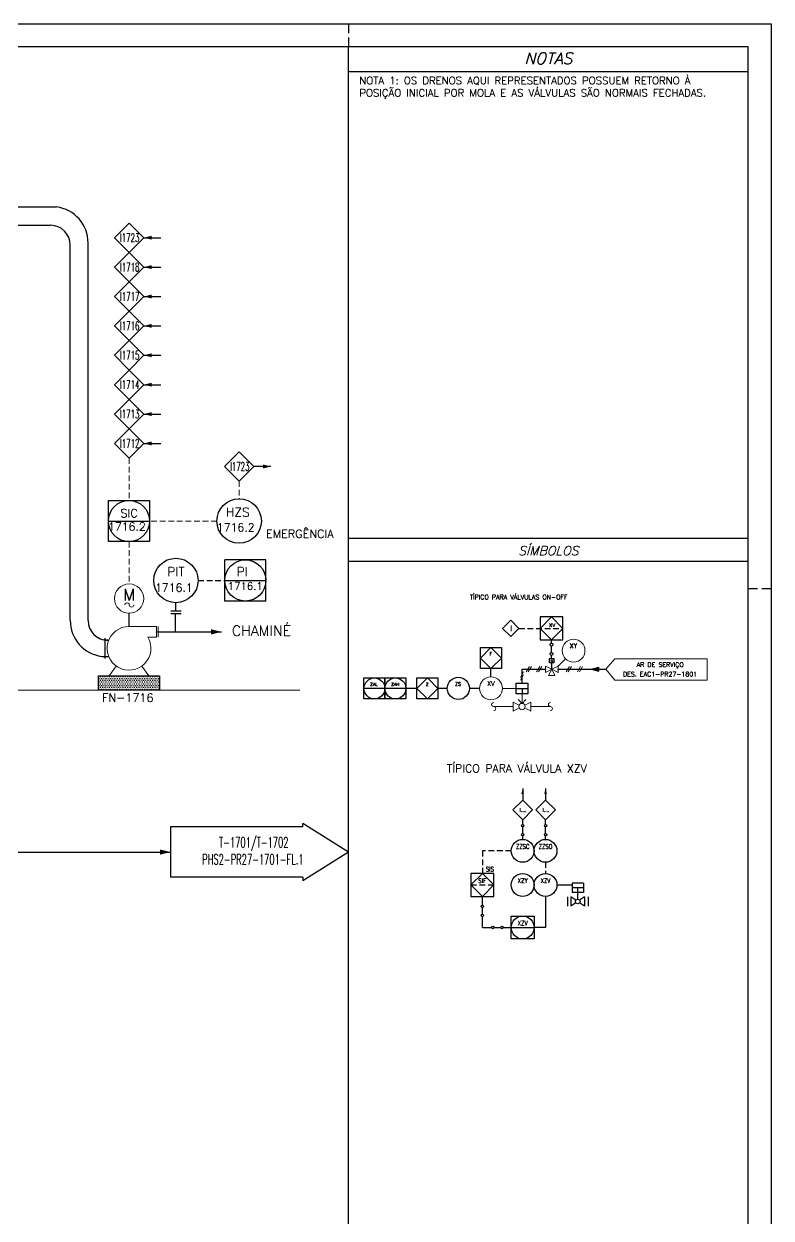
# Model space of a CAD drawing. Extents: x 0 to 1189, y 0 to 841.
# Drawn here: x 862 to 1189, y 319 to 841 of the extents above; entities that cross this region are included whole.
import ezdxf
from ezdxf.enums import TextEntityAlignment as Align

# ---------------------------------------------------------------- set-up
doc = ezdxf.new("R2010")
doc.units = 0
doc.header["$LTSCALE"] = 10
doc.header["$MEASUREMENT"] = 0
doc.linetypes.add('DASHEDX2', pattern=[1.5, 1, -0.5])
doc.linetypes.add('HIDDEN', pattern=[0.375, 0.25, -0.125])
doc.layers.get('0').update_dxf_attribs({"linetype": 'CONTINUOUS'})
for name, color, linetype in [('3', 7, 'CONTINUOUS'), ('5', 5, 'CONTINUOUS'), ('6', 6, 'CONTINUOUS'), ('7', 7, 'CONTINUOUS'), ('EQUIP', 7, 'CONTINUOUS'), ('FORMATO', 7, 'CONTINUOUS'), ('Revisão', 2, 'CONTINUOUS'), ('TEXTO5', 5, 'CONTINUOUS')]:
    doc.layers.add(name, color=color, linetype=linetype)
doc.styles.add('MONOTXT', font='romans.shx', dxfattribs={"height": 0.2})
doc.styles.add('ROMANS', font='ROMANS', dxfattribs={"height": 0.2})
doc.styles.get("Standard").update_dxf_attribs({"font": 'ROMANS', "height": 1000})

msp = doc.modelspace()

# ---------------------------------------------------------------- hatches: boundary and pattern name
at = {"layer": 'EQUIP'}
h = msp.add_hatch(dxfattribs=at)
h.set_pattern_fill('DOTS', color=256, scale=12.5)
h.set_pattern_definition([(0, (-1559.49124, 42.3245), (0.390625, 0.78125), [0, -0.78125])])
h.paths.add_polyline_path([(894.72, 555.92), (894.72, 549.67), (921.34, 549.67), (921.34, 555.92)])

# ---------------------------------------------------------------- linework, layer by layer
at = {"color": 1, "linetype": 'Continuous'}
for p, q in [((914.46, 747.49), (921.95, 747.49)), ((914.46, 734.64), (921.95, 734.64)), ((914.46, 721.78), (921.95, 721.78)), ((914.46, 708.93), (921.95, 708.93)), ((914.46, 696.08), (921.95, 696.08)), ((914.46, 683.22), (921.95, 683.22)), ((914.46, 670.37), (921.95, 670.37)), ((914.46, 657.51), (921.95, 657.51)), ((970.12, 647.46), (962.63, 647.46))]:
    msp.add_line(p, q, dxfattribs=at)
for p, q in [((882.28, 580.24), (882.29, 744.27)), ((890.09, 580.08), (890.1, 745.21)), ((928.52, 584.29), (928.52, 587.9)), ((926.27, 584.29), (930.77, 584.29)), ((926.27, 583.16), (930.77, 583.16)), ((928.41, 575.15), (928.41, 583.16)), ((1004, 478.86), (984.13, 491.4)), ((984.13, 489.9), (984.13, 491.4)), ((1080.27, 490.93), (1080.27, 493.02)), ((1090.27, 490.93), (1090.27, 493.02)), ((984.13, 489.9), (926.19, 489.9)), ((926.19, 489.9), (926.19, 467.82)), ((1080.27, 486.94), (1080.27, 489.9)), ((1080.27, 484.4), (1080.27, 485.91)), ((1090.27, 486.94), (1090.27, 489.9)), ((1090.27, 484.4), (1090.27, 485.91)), ((1004, 478.86), (984.13, 466.32)), ((984.13, 467.82), (926.19, 467.82)), ((984.13, 467.82), (926.19, 467.82)), ((984.13, 467.82), (984.13, 466.32)), ((1095.27, 464.49), (1101.87, 464.49)), ((1062.62, 455.64), (1062.62, 459.49)), ((1062.62, 451.64), (1062.62, 454.61)), ((1062.62, 445.88), (1062.62, 450.61)), ((1062.62, 445.88), (1066.7, 445.88)), ((1067.73, 445.88), (1070.69, 445.88)), ((1071.72, 445.88), (1075.27, 445.88))]:
    msp.add_line(p, q)
at = {"linetype": 'HIDDEN', "lineweight": 5}
for p, q in [((908.03, 651.08), (908.03, 632.61)), ((956.2, 641.04), (956.19, 633.33)), ((946.47, 623.61), (916.99, 623.61)), ((908.03, 614.61), (908.03, 596.14))]:
    msp.add_line(p, q, dxfattribs=at)
at = {"linetype": 'HIDDEN'}
for p, q in [((938.24, 597.62), (949.92, 597.62)), ((1078.65, 576.69), (1097.9, 576.69)), ((1075.27, 479.4), (1062.62, 479.4)), ((1062.62, 479.4), (1062.62, 469.49)), ((1090.27, 474.4), (1090.27, 469.49))]:
    msp.add_line(p, q, dxfattribs=at)
at = {"color": 7}
for p, q in [((1092.9, 570.18), (1092.9, 571.69)), ((1092.9, 566.1), (1092.9, 568.93)), ((1092.9, 563.51), (1092.9, 564.85)), ((1110.4, 558.81), (1113.65, 559.68)), ((1110.4, 558.81), (1113.65, 557.94)), ((1113.65, 557.94), (1113.65, 559.68))]:
    msp.add_line(p, q, dxfattribs=at)
at = {"color": 7, "linetype": 'Continuous'}
for p, q in [((1079.98, 552.74), (1079.98, 558.81)), ((1079.98, 558.81), (1090.27, 558.81)), ((1093, 558.81), (1093, 561.59)), ((1095.75, 560.18), (1098.99, 563.42)), ((1095.75, 558.81), (1116.68, 558.81)), ((1077.39, 550.42), (1082.56, 550.42)), ((1079.98, 550.42), (1079.98, 548.1))]:
    msp.add_line(p, q, dxfattribs=at)
at = {"color": 7, "linetype": 'Continuous', "lineweight": 5}
for p, q in [((1083.21, 559.99), (1081.84, 557.63)), ((1084.1, 559.99), (1082.73, 557.63)), ((1087.71, 559.99), (1086.34, 557.63)), ((1088.6, 559.99), (1087.23, 557.63)), ((1090.27, 557.45), (1090.27, 560.18)), ((1090.27, 560.18), (1093, 558.81)), ((1090.27, 557.45), (1093, 558.81)), ((1091.63, 556.1), (1093, 558.81)), ((1094.36, 556.1), (1093, 558.81)), ((1095.75, 560.18), (1093.02, 558.81)), ((1095.75, 557.45), (1093.02, 558.81)), ((1095.75, 557.45), (1095.75, 560.18)), ((1095.75, 557.45), (1095.75, 560.18)), ((1095.75, 560.18), (1095.75, 557.45)), ((1100.7, 559.99), (1099.34, 557.63)), ((1101.59, 559.99), (1100.23, 557.63)), ((1105.57, 559.99), (1104.2, 557.63)), ((1106.46, 559.99), (1105.09, 557.63)), ((1080.66, 557.63), (1079.29, 555.26)), ((1080.66, 556.36), (1079.29, 553.99)), ((1091.63, 556.1), (1094.36, 556.1)), ((1077.39, 550.42), (1071.39, 550.42)), ((1076.08, 544.43), (1076.08, 540.53)), ((1076.08, 544.43), (1078.73, 543.1)), ((1078.26, 545.57), (1079.98, 543.88)), ((1079.98, 543.86), (1079.98, 548.1)), ((1079.98, 543.88), (1081.67, 545.57)), ((1083.88, 544.43), (1081.2, 543.1)), ((1083.88, 544.43), (1083.88, 540.53)), ((1076.08, 540.53), (1078.75, 541.88)), ((1083.88, 540.53), (1081.2, 541.88))]:
    msp.add_line(p, q, dxfattribs=at)
at = {"linetype": 'Continuous', "lineweight": 5}
for p, q in [((1120.57, 563.39), (1116.68, 558.81)), ((1116.68, 558.81), (1120.57, 554.03)), ((1161.04, 563.39), (1120.57, 563.39)), ((1161.04, 554.03), (1161.04, 563.39)), ((1120.57, 554.03), (1161.04, 554.03)), ((637.06, 549.67), (894.72, 549.67)), ((921.34, 549.67), (982.79, 549.66)), ((1067.59, 542.48), (1076.08, 542.48)), ((1083.88, 542.48), (1092.41, 542.48))]:
    msp.add_line(p, q, dxfattribs=at)
at = {"color": 1}
for p, q in [((1080.27, 506.62), (1080.27, 501.61)), ((1090.27, 506.62), (1090.27, 501.61)), ((1075.27, 445.88), (1085.27, 445.88))]:
    msp.add_line(p, q, dxfattribs=at)
at = {"linetype": 'DASHEDX2', "ltscale": 0.1}
msp.add_line((1085.27, 479.4), (1085.27, 479.4), dxfattribs=at)
at = {"color": 3}
for p, q in [((1101.87, 465.24), (1101.87, 461.24)), ((1106.87, 465.24), (1101.87, 465.24)), ((1106.87, 465.24), (1106.87, 461.24)), ((1106.87, 463.24), (1101.87, 463.24)), ((1106.87, 461.24), (1101.87, 461.24)), ((1104.37, 458.24), (1104.37, 463.24)), ((1099.87, 459.24), (1099.87, 455.24)), ((1101.37, 459.24), (1101.37, 455.24)), ((1103.54, 457.8), (1101.37, 459.24)), ((1103.54, 456.69), (1101.37, 455.24)), ((1107.37, 459.24), (1105.2, 457.8)), ((1107.37, 455.24), (1105.2, 456.69)), ((1107.37, 459.24), (1107.37, 455.24)), ((1108.87, 459.24), (1108.87, 455.24))]:
    msp.add_line(p, q, dxfattribs=at)
at = {"color": 1, "linetype": 'HIDDEN'}
msp.add_line((1057.62, 464.49), (1067.62, 464.49), dxfattribs=at)
at = {"color": 1, "linetype": 'Continuous'}
for points in [[(914.46, 747.49), (908.03, 753.92), (901.6, 747.49), (908.03, 741.07)], [(914.46, 734.64), (908.03, 741.07), (901.6, 734.64), (908.03, 728.21)], [(914.46, 721.78), (908.03, 728.21), (901.6, 721.78), (908.03, 715.36)], [(914.46, 708.93), (908.03, 715.36), (901.6, 708.93), (908.03, 702.5)], [(914.46, 696.08), (908.03, 702.5), (901.6, 696.08), (908.03, 689.65)], [(914.46, 683.22), (908.03, 689.65), (901.6, 683.22), (908.03, 676.79)], [(914.46, 670.37), (908.03, 676.79), (901.6, 670.37), (908.03, 663.94)], [(914.46, 657.51), (908.03, 663.94), (901.6, 657.51), (908.03, 651.08)], [(956.2, 653.89), (949.77, 647.46), (956.2, 641.04), (962.63, 647.46)]]:
    msp.add_lwpolyline(points, close=True, dxfattribs=at)
at = {"color": 7, "linetype": 'Continuous'}
for points in [[(1075.07, 580.27), (1071.49, 576.69), (1075.07, 573.11), (1078.65, 576.69)], [(1097.9, 581.69), (1087.9, 581.69), (1087.9, 571.69), (1097.9, 571.69)], [(1092.04, 563.51), (1093.96, 563.51), (1093.96, 561.59), (1092.04, 561.59)], [(1077.39, 552.74), (1082.56, 552.74), (1082.56, 548.1), (1077.39, 548.1)]]:
    msp.add_lwpolyline(points, close=True, dxfattribs=at)
msp.add_lwpolyline([(1092.9, 571.69), (1097.9, 576.69), (1092.9, 581.69), (1087.9, 576.69), (1092.9, 571.69)], dxfattribs=at)
at = {"color": 1}
for points in [[(1080.27, 501.61), (1075.97, 497.32), (1080.27, 493.02), (1084.57, 497.32)], [(1090.27, 501.61), (1085.97, 497.32), (1090.27, 493.02), (1094.57, 497.32)], [(1067.62, 469.49), (1057.62, 469.49), (1057.62, 459.49), (1067.62, 459.49)], [(1062.62, 469.49), (1057.62, 464.49), (1062.62, 459.49), (1067.62, 464.49)], [(1075.27, 450.88), (1085.27, 450.88), (1085.27, 440.88), (1075.27, 440.88)]]:
    msp.add_lwpolyline(points, close=True, dxfattribs=at)
msp.add_lwpolyline([(1090.27, 459.49), (1090.27, 445.88), (1085.27, 445.88)])
at = {"color": 1, "linetype": 'Continuous'}
for centre in [(956.19, 623.61), (928.52, 597.62)]:
    msp.add_circle(centre, 9.72, dxfattribs=at)
at = {"color": 3, "linetype": 'Continuous', "lineweight": 5}
msp.add_circle((908.03, 589.72), 6.41, dxfattribs=at)
at = {"linetype": 'Continuous'}
for centre in [(1092.9, 569.55), (1092.9, 565.48)]:
    msp.add_circle(centre, 0.626, dxfattribs=at)
at = {"color": 7, "linetype": 'Continuous', "lineweight": 5}
for centre, radius in [((1102.54, 566.95), 5), ((1066.39, 550.42), 5), ((1079.97, 542.49), 1.38)]:
    msp.add_circle(centre, radius, dxfattribs=at)
for centre in [(1080.27, 490.42), (1090.27, 490.42), (1080.27, 486.42), (1090.27, 486.42), (1062.62, 455.12), (1062.62, 451.13), (1067.21, 445.88), (1071.21, 445.88)]:
    msp.add_circle(centre, 0.517)
at = {"color": 1}
for centre in [(1080.27, 479.4), (1090.27, 479.4), (1080.27, 464.49), (1090.27, 464.49), (1080.27, 445.88)]:
    msp.add_circle(centre, 5, dxfattribs=at)
at = {"color": 3}
msp.add_circle((1104.37, 457.24), 1, dxfattribs=at)
at = {"linetype": 'Continuous', "lineweight": 5}
for centre, radius, start, end in [((907.17, 586.91), 0.962, 359.6791, 180.1642), ((909.1, 586.91), 0.962, 180.2712, 359.7403), ((1067.59, 543.37), 0.889, 89.8358, 270.3209), ((1092.41, 543.37), 0.889, 89.8358, 270.3209), ((1067.59, 541.59), 0.889, 270.2597, 89.7288), ((1092.41, 541.59), 0.889, 270.2597, 89.7288)]:
    msp.add_arc(centre, radius, start, end, dxfattribs=at)
at = {"color": 7, "linetype": 'Continuous', "lineweight": 5}
for p in [(1090.27, 558.81), (1095.75, 560.18), (1095.75, 558.81), (1095.75, 557.45), (1076.08, 542.48)]:
    msp.add_point(p, dxfattribs=at)
at = {"color": 1, "linetype": 'Continuous'}
for points in [[(914.46, 747.49), (917.91, 748.36), (917.91, 746.65)], [(914.46, 734.64), (917.91, 735.5), (917.91, 733.79)], [(914.46, 721.78), (917.91, 722.65), (917.91, 720.94)], [(914.46, 708.93), (917.91, 709.79), (917.91, 708.08)], [(914.46, 696.08), (917.91, 696.94), (917.91, 695.23)], [(914.46, 683.22), (917.91, 684.08), (917.91, 682.38)], [(914.46, 670.37), (917.91, 671.23), (917.91, 669.52)], [(914.46, 657.51), (917.91, 658.38), (917.91, 656.67)], [(970.12, 647.46), (966.67, 646.6), (966.67, 648.31)]]:
    msp.add_solid(points, dxfattribs=at)
at = {"linetype": 'Continuous', "lineweight": 5}
for points in [[(948.52, 575.15), (943.91, 574), (943.91, 576.28)], [(926.19, 478.86), (921.57, 477.71), (921.57, 479.99)]]:
    msp.add_solid(points, dxfattribs=at)
at = {"color": 7}
msp.add_solid([(1113.65, 559.68), (1110.4, 558.81), (1113.65, 557.94)], dxfattribs=at)
at = {"color": 1}
for points in [[(1080.27, 506.62), (1080.85, 504.31), (1079.71, 504.31)], [(1090.27, 506.62), (1090.85, 504.31), (1089.71, 504.31)]]:
    msp.add_solid(points, dxfattribs=at)
at = {"layer": '5', "linetype": 'Continuous', "lineweight": 5}
for p, q in [((908.03, 577.51), (920.03, 577.51)), ((920.03, 577.51), (920.03, 572.76)), ((920.78, 577.55), (920.78, 572.76)), ((920.03, 572.76), (916.29, 572.76)), ((899.37, 555.92), (902.4, 560.12)), ((916.69, 555.92), (913.66, 560.15)), ((916.69, 555.92), (899.37, 555.92))]:
    msp.add_line(p, q, dxfattribs=at)
msp.add_lwpolyline([(920.78, 575.14), (920.03, 575.14)], dxfattribs=at)
msp.add_arc((908.03, 567.95), 9.56, 90, 30.1989, dxfattribs=at)
for p in [(920.03, 575.14), (920.78, 575.14)]:
    msp.add_point(p, dxfattribs=at)
at = {"layer": '6'}
for p, q in [((1179, 831), (25, 831)), ((1004, 10), (1004, 831)), ((1179, 10), (1179, 831)), ((1179, 819.98), (1004, 819.98)), ((1004, 616.05), (1179, 616.05)), ((1004, 606.05), (1179, 606.05))]:
    msp.add_line(p, q, dxfattribs=at)
at = {"layer": '6', "color": 1, "linetype": 'ByBlock'}
for p, q in [((898.99, 623.61), (916.99, 623.61)), ((949.92, 597.62), (967.92, 597.62))]:
    msp.add_line(p, q, dxfattribs=at)
at = {"layer": '6', "color": 0, "ltscale": 0.5}
for centre, radius, start, end in [((874.22, 745.19), 15.88, 359.9325, 82.804), ((873.62, 744.27), 8.67, 0, 90), ((898.16, 580.18), 15.88, 179.9325, 262.804), ((898.76, 580.13), 8.67, 179.9928, 269.9928)]:
    msp.add_arc(centre, radius, start, end, dxfattribs=at)
at = {"layer": '7', "color": 1}
msp.add_lwpolyline([(916.99, 614.61), (898.99, 614.61), (898.99, 632.61), (916.99, 632.61)], close=True, dxfattribs=at)
for centre in [(907.99, 623.61), (958.92, 597.62)]:
    msp.add_circle(centre, 9, dxfattribs=at)
at = {"layer": 'EQUIP', "color": 1}
for p, q in [((949.92, 588.62), (949.92, 606.62)), ((967.92, 606.62), (949.92, 606.62)), ((967.92, 588.62), (967.92, 606.62)), ((967.92, 588.62), (949.92, 588.62))]:
    msp.add_line(p, q, dxfattribs=at)
at = {"layer": 'EQUIP', "color": 5}
for p, q in [((897.62, 571.46), (899.14, 571.46)), ((897.62, 564.43), (899.14, 564.43))]:
    msp.add_line(p, q, dxfattribs=at)
at = {"layer": 'EQUIP', "color": 0}
for points in [[(722.53, 760.94), (876.21, 760.94)], [(722.53, 752.94), (873.67, 752.94)], [(908.03, 577.51), (908.03, 583.31)], [(920.78, 575.15), (948.52, 575.15)], [(898.76, 571.46), (897.62, 571.46)], [(896.17, 564.43), (897.62, 564.43)], [(689.72, 478.86), (926.19, 478.86)]]:
    msp.add_lwpolyline(points, dxfattribs=at)
at = {"layer": 'EQUIP'}
msp.add_lwpolyline([(894.72, 555.92), (921.34, 555.92), (921.34, 549.67), (894.72, 549.67)], close=True, dxfattribs=at)
at = {"layer": 'FORMATO', "color": 1}
for p, q in [((0, 841), (1189, 841)), ((1004, 841), (1004, 837)), ((1189, 841), (1189, 0)), ((1004, 835), (1004, 831)), ((1183, 594), (1179, 594)), ((1189, 594), (1185, 594))]:
    msp.add_line(p, q, dxfattribs=at)
at = {"layer": 'Revisão', "color": 5}
msp.add_line((897.62, 563.5), (897.62, 572.4), dxfattribs=at)
at = {"layer": 'Revisão'}
msp.add_line((1066.39, 555.42), (1066.39, 559.07), dxfattribs=at)
at = {"layer": 'Revisão', "color": 1}
for p, q in [((1019.99, 550.42), (1010.82, 550.42)), ((1029.15, 550.42), (1019.99, 550.42)), ((1033.98, 550.42), (1029.15, 550.42)), ((1047.28, 550.42), (1043.14, 550.42)), ((1061.39, 550.42), (1057.02, 550.42))]:
    msp.add_line(p, q, dxfattribs=at)
at = {"layer": 'Revisão'}
msp.add_lwpolyline([(1061.78, 568.29), (1071, 568.29), (1071, 559.07), (1061.78, 559.07)], close=True, dxfattribs=at)
msp.add_lwpolyline([(1066.39, 568.29), (1071, 563.68), (1066.39, 559.07), (1061.78, 563.68), (1066.39, 568.29)], dxfattribs=at)
at = {"layer": 'Revisão', "color": 1}
for points in [[(1010.82, 555), (1019.99, 555), (1019.99, 545.84), (1010.82, 545.84)], [(1019.99, 555), (1029.15, 555), (1029.15, 545.84), (1019.99, 545.84)], [(1033.98, 555), (1043.14, 555), (1043.14, 545.84), (1033.98, 545.84)]]:
    msp.add_lwpolyline(points, close=True, dxfattribs=at)
msp.add_lwpolyline([(1038.56, 555), (1043.14, 550.42), (1038.56, 545.84), (1033.98, 550.42), (1038.56, 555)], dxfattribs=at)
for centre, radius in [((1015.4, 550.42), 4.58), ((1024.57, 550.42), 4.58), ((1052.15, 550.42), 4.87)]:
    msp.add_circle(centre, radius, dxfattribs=at)

# ---------------------------------------------------------------- texts
at = {"linetype": 'Continuous', "lineweight": 5, "style": 'ROMANS', "width": 0.6}
for s, p in [('I1723', (908.32, 747.52)), ('I1718', (908.32, 734.66)), ('I1717', (908.32, 721.81)), ('I1716', (908.32, 708.96)), ('I1715', (908.32, 696.1)), ('I1714', (908.32, 683.25)), ('I1713', (908.32, 670.39)), ('I1723', (956.49, 647.49))]:
    msp.add_text(s, height=3.741, dxfattribs=at).set_placement(p, align=Align.MIDDLE)
msp.add_text('I1712', height=3.741, rotation=360, dxfattribs=at).set_placement((908.32, 657.54), align=Align.MIDDLE)
at = {"style": 'ROMANS'}
for s, height, p in [('HZS', 3.888, (950.46, 625.53)), ('1716.2', 3.509, (898.79, 619.43)), ('1716.2', 3.509, (946.43, 619.08)), ('PIT', 3.888, (924.74, 599.53)), ('PI', 3.888, (955.14, 599.53)), ('1716.1', 3.509, (919.35, 592.72))]:
    msp.add_text(s, height=height, dxfattribs=at).set_placement(p)
at = {"linetype": 'Continuous', "lineweight": 5, "style": 'MONOTXT'}
msp.add_text('M', height=5.13, dxfattribs=at).set_placement((908.03, 591.38), align=Align.MIDDLE)
at = {"color": 7, "linetype": 'Continuous', "lineweight": 5, "style": 'ROMANS', "width": 0.9}
msp.add_text('I', height=2.5, dxfattribs=at).set_placement((1075.26, 576.69), align=Align.MIDDLE)
at = {"color": 7, "linetype": 'Continuous', "lineweight": 5}
for s, height, style, p in [('XY', 2, 'ROMANS', (1102.49, 569.07)), ('s', 1.75, 'MONOTXT', (1093.03, 562.51)), ('XV', 2, 'ROMANS', (1066.35, 552.54))]:
    msp.add_text(s, height=height, dxfattribs=dict(at, style=style)).set_placement(p, align=Align.MIDDLE)
at = {"style": 'ROMANS'}
for s, p in [('AR DE SERVIÇO', (1140.45, 560.53)), ('DES. EAC1-PR27-1801', (1140.39, 556.68))]:
    msp.add_text(s, height=2, dxfattribs=at).set_placement(p, align=Align.MIDDLE)
at = {"style": 'ROMANS', "width": 0.8}
for p in [(1080.46, 497.22), (1090.46, 497.22)]:
    msp.add_text('I....', height=1.62, dxfattribs=at).set_placement(p, align=Align.MIDDLE)
at = {"style": 'ROMANS', "width": 0.7}
for s, p in [('ZZSC', (1080.27, 481.26)), ('ZZSO', (1090.27, 481.26)), ('SIS', (1065.96, 471.39)), ('SIF', (1062.62, 466.34)), ('XZV', (1080.27, 447.74))]:
    msp.add_text(s, height=2, dxfattribs=at).set_placement(p, align=Align.MIDDLE_CENTER)
at = {"color": 1, "style": 'ROMANS', "width": 0.7}
for s, p in [('XZY', (1080.27, 466.34)), ('XZV', (1090.27, 466.34))]:
    msp.add_text(s, height=2, dxfattribs=at).set_placement(p, align=Align.MIDDLE_CENTER)
at = {"layer": '3', "color": 7, "linetype": 'Continuous', "lineweight": 5, "style": 'MONOTXT', "width": 0.6}
for s, p in [('T-1701/T-1702', (962.58, 482.78)), ('PHS2-PR27-1701-FL.1', (962.22, 475.68))]:
    msp.add_text(s, height=4.4474, dxfattribs=at).set_placement(p, align=Align.MIDDLE)
at = {"layer": '5', "style": 'ROMANS', "oblique": 15}
msp.add_text('NOTAS', height=5, dxfattribs=at).set_placement((1091.5, 825.91), align=Align.MIDDLE)
msp.add_text('SÍMBOLOS', height=4, dxfattribs=at).set_placement((1091.5, 608.64), align=Align.CENTER)
at = {"layer": '7', "style": 'ROMANS'}
for s, height, p in [('TÍPICO PARA VÁLVULAS ON-OFF', 2, (1057.19, 589.37)), ('TÍPICO PARA VÁLVULA XZV', 3.5, (1047.12, 513.69))]:
    msp.add_text(s, height=height, dxfattribs=at).set_placement(p)
at = {"layer": 'EQUIP'}
for s, width, gutter_width, heights, insert, char_height, attachment_point in [('NOTA 1: OS DRENOS AQUI REPRESENTADOS POSSUEM RETORNO À POSIÇÃO INICIAL POR MOLA E AS VÁLVULAS SÃO NORMAIS FECHADAS. ', 167.2463, 91.91, [49.92], (1008.77, 817.84), 3.249, 1), ('\\pxqc;SIC', 44.2148, 101.84, [9.45], (930.16, 628.81), 3.6, 3), ('\\pxql;EMERGÊNCIA', 44.2148, 101.84, [9.45], (967.94, 619.82), 3.6, 1), ('\\pxqc;1716.1', 39.9039, 91.91, [8.53], (938.92, 596.82), 3.249, 1), ('CHAMINÉ', 60.345, 84.86, [14.37], (953.04, 577.91), 4.5, 1)]:
    msp.add_mtext_dynamic_manual_height_columns(s, width=width, gutter_width=gutter_width, heights=heights, dxfattribs=dict(at, insert=insert, char_height=char_height, attachment_point=attachment_point))
at = {"layer": 'Revisão', "style": 'ROMANS'}
msp.add_text('xv', height=2, dxfattribs=at).set_placement((1093.18, 578.42), align=Align.MIDDLE)
msp.add_text('F', height=1.41, dxfattribs=at).set_placement((1065.75, 564.79))
at = {"layer": 'Revisão', "color": 1, "style": 'ROMANS'}
for s, height, p in [('ZAL', 1.403, (1013.52, 551.52)), ('ZAH', 1.403, (1022.68, 551.52)), ('Z', 1.4, (1037.92, 551.52)), ('ZS', 1.49, (1050.69, 551.59))]:
    msp.add_text(s, height=height, dxfattribs=at).set_placement(p)
at = {"layer": 'TEXTO5', "color": 6, "style": 'ROMANS'}
msp.add_text('FN-1716', height=3.6, dxfattribs=at).set_placement((907.47, 546.34), align=Align.MIDDLE)

doc.saveas('drawing.dxf')
